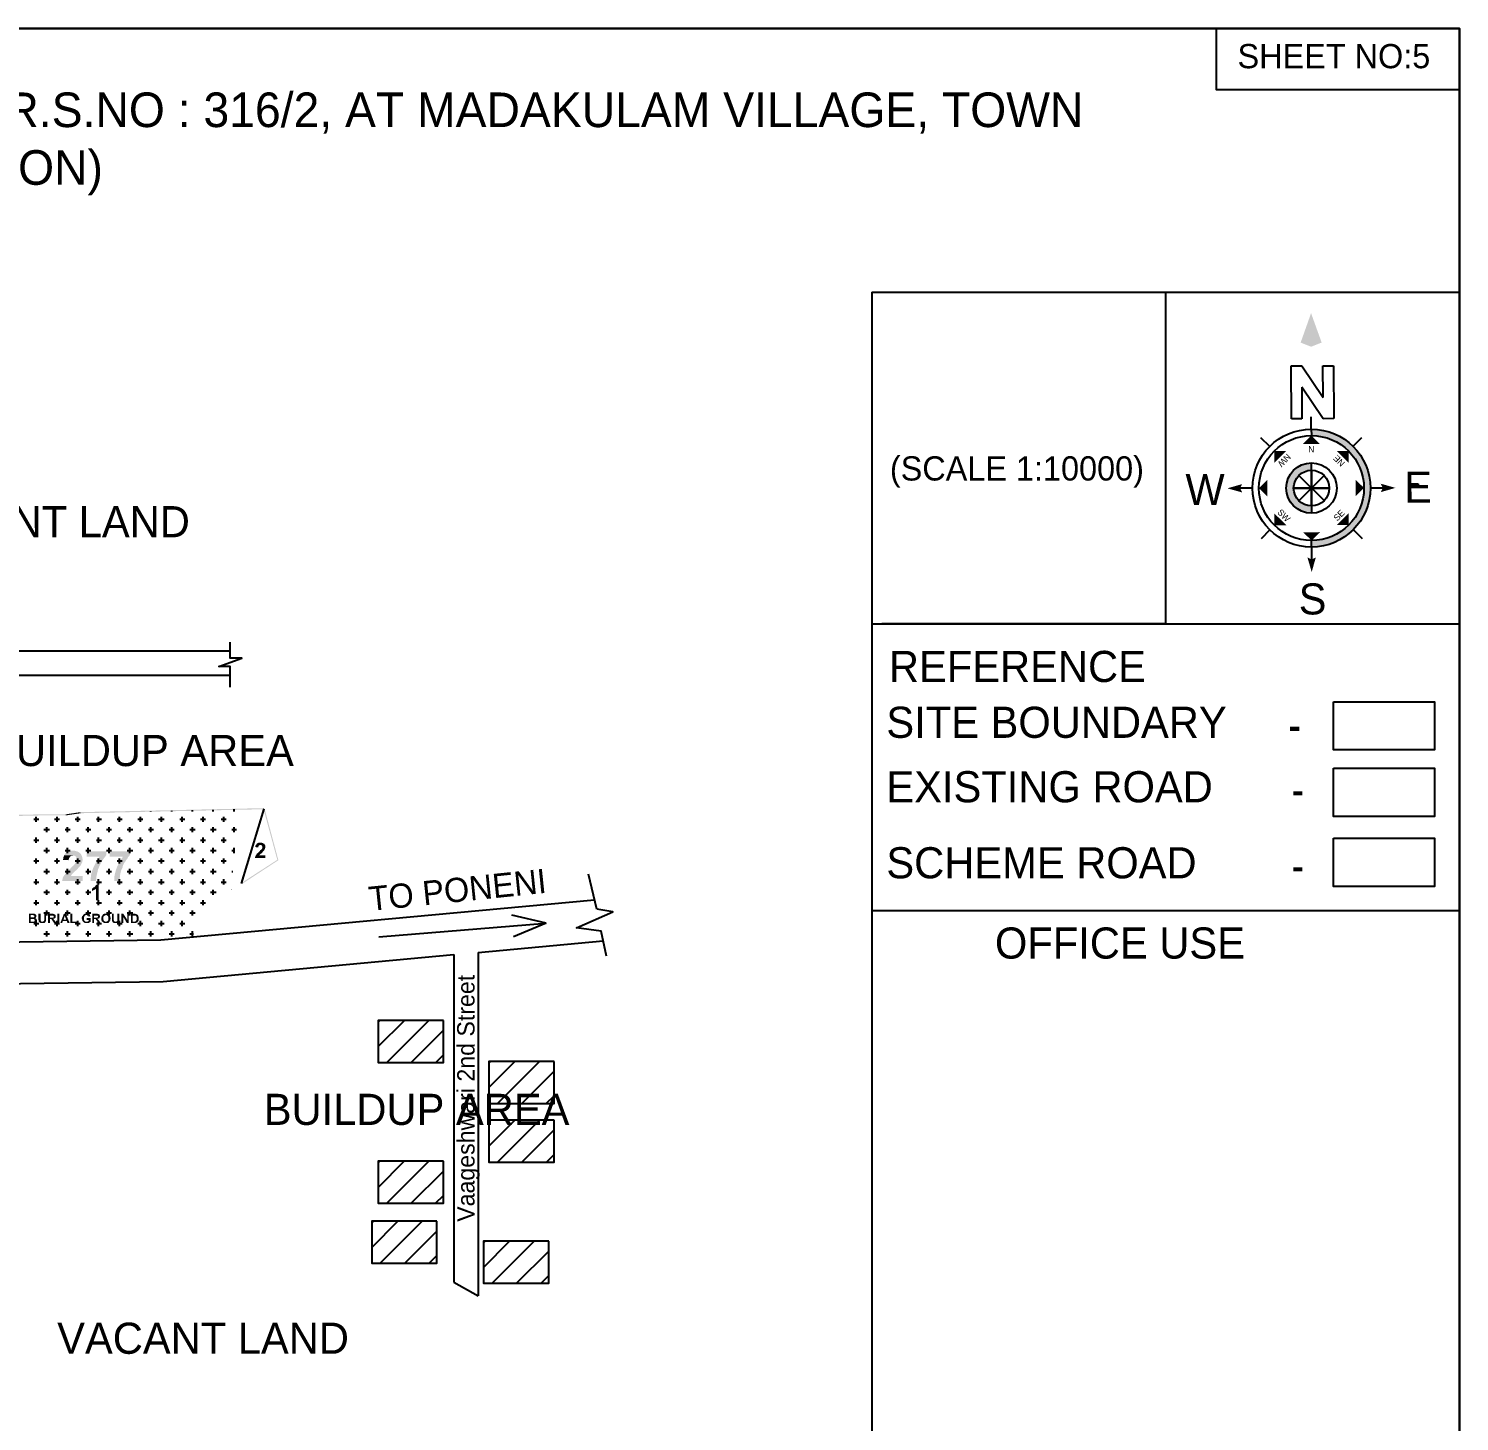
# Model space of a CAD drawing. Header units: metres. Extents: x 297 to 3998, y 336 to 1712.
# Drawn here: x 1967.8 to 2381, y 1309.2 to 1711.7 of the extents above; entities that cross this region are included whole.
import ezdxf
from ezdxf.enums import TextEntityAlignment as Align

# ---------------------------------------------------------------- set-up
doc = ezdxf.new("R2010")
doc.units = ezdxf.units.M
doc.header["$MEASUREMENT"] = 0
doc.layers.add('LOCATION_PLAN', color=7, linetype='Continuous')
doc.styles.get("Standard").update_dxf_attribs({"font": 'CENSCBK.TTF'})

msp = doc.modelspace()

# ---------------------------------------------------------------- hatches: boundary and pattern name
at = {"linetype": 'ByBlock', "lineweight": -2}
h = msp.add_hatch(color=0, dxfattribs=at)
h.paths.add_polyline_path([(2338.367, 1563.744), (2338.372, 1561.881, 1), (2338.285, 1595.938), (2338.29, 1594.075, -1)])
h.paths.add_polyline_path([(2338.315, 1584.057), (2338.31, 1586.189, 1), (2338.347, 1571.63), (2338.342, 1573.762, -1)])
at = {"linetype": 'Continuous'}
for points in [[(1961.816, 1484.436), (1961.816, 1484.12), (1971.386, 1484.646)], [(1961.816, 1484.12), (1971.386, 1484.646), (1971.491, 1484.33)], [(1971.386, 1484.646), (1971.491, 1484.33), (1978.537, 1484.646)], [(1971.491, 1484.33), (1978.537, 1484.646), (1978.537, 1484.33)], [(1978.537, 1484.646), (1978.537, 1484.33), (1982.743, 1485.277)], [(1978.537, 1484.33), (1982.743, 1485.277), (1982.848, 1484.961)], [(1982.743, 1485.277), (1982.848, 1484.961), (2035.744, 1486.434)], [(1982.848, 1484.961), (2035.744, 1486.434), (2035.744, 1486.118)], [(2035.744, 1486.223), (2028.383, 1486.118), (2035.744, 1486.118)], [(2035.954, 1486.328), (2035.639, 1486.223), (2039.95, 1471.396)], [(2035.639, 1486.223), (2039.95, 1471.396), (2039.635, 1471.501)], [(2034.797, 1476.443), (2034.377, 1476.443), (2034.271, 1476.443), (2034.166, 1476.443), (2034.061, 1476.338), (2033.956, 1476.338), (2033.851, 1476.233), (2033.746, 1476.233), (2033.746, 1476.128), (2033.641, 1476.128), (2033.641, 1476.023), (2033.535, 1475.918), (2033.43, 1475.812), (2034.797, 1475.812), (2035.008, 1475.812), (2035.218, 1475.497), (2035.323, 1475.181), (2035.323, 1474.971), (2035.323, 1474.866), (2034.902, 1474.34), (2034.797, 1474.34), (2034.692, 1474.235), (2034.587, 1474.025), (2034.166, 1473.604), (2033.746, 1473.289), (2033.43, 1472.763), (2033.325, 1472.552), (2033.22, 1472.237), (2033.22, 1472.132), (2033.22, 1472.027), (2036.164, 1472.027), (2036.164, 1472.763), (2034.482, 1472.763), (2034.482, 1472.868), (2034.797, 1473.183), (2035.218, 1473.499), (2035.533, 1473.92), (2035.849, 1474.235), (2036.059, 1474.656), (2036.164, 1475.076), (2036.164, 1475.602), (2036.059, 1475.812), (2035.849, 1476.023), (2035.849, 1476.128), (2035.744, 1476.128), (2035.428, 1476.338), (2035.113, 1476.443), (2034.902, 1476.443)], [(2033.43, 1475.812), (2033.43, 1475.707), (2033.325, 1475.602), (2033.325, 1475.497), (2033.325, 1475.287), (2033.325, 1475.181), (2034.166, 1475.076), (2034.166, 1475.287), (2034.166, 1475.392), (2034.271, 1475.497), (2034.271, 1475.602), (2034.377, 1475.707), (2034.482, 1475.707), (2034.587, 1475.812), (2034.797, 1475.812)], [(1980.64, 1474.13), (1980.43, 1474.13), (1980.114, 1474.13), (1979.799, 1474.025), (1979.483, 1473.92), (1979.168, 1473.814), (1978.852, 1473.709), (1978.537, 1473.499), (1978.326, 1473.183), (1978.116, 1472.973), (1978.011, 1472.763), (1980.64, 1472.763), (1980.745, 1472.658), (1981.06, 1472.658), (1981.271, 1472.552), (1981.586, 1472.237), (1981.691, 1471.816), (1981.691, 1471.291), (1981.481, 1470.87), (1981.166, 1470.344), (1980.85, 1469.923), (1980.43, 1469.608), (1980.009, 1469.082), (1979.588, 1468.767), (1979.273, 1468.451), (1978.852, 1468.031), (1978.537, 1467.61), (1978.221, 1467.189), (1977.906, 1466.769), (1977.695, 1466.348), (1977.59, 1465.822), (1977.59, 1465.612), (1977.485, 1465.402), (1983.374, 1465.402), (1983.374, 1466.874), (1980.009, 1466.874), (1980.114, 1466.979), (1980.219, 1467.189), (1980.64, 1467.61), (1980.955, 1467.925), (1981.376, 1468.346), (1981.797, 1468.662), (1982.112, 1469.082), (1982.533, 1469.503), (1982.848, 1469.923), (1983.059, 1470.344), (1983.164, 1470.554), (1983.269, 1470.765), (1983.374, 1471.291), (1983.374, 1471.816), (1983.269, 1472.342), (1983.059, 1472.868), (1982.848, 1473.289), (1982.428, 1473.604), (1981.902, 1473.92), (1981.376, 1474.025), (1981.166, 1474.13), (1980.85, 1474.13)], [(1978.011, 1472.763), (1978.011, 1472.552), (1977.906, 1472.342), (1977.801, 1472.132), (1977.801, 1471.816), (1977.695, 1471.501), (1979.378, 1471.396), (1979.378, 1471.606), (1979.483, 1471.816), (1979.483, 1472.027), (1979.693, 1472.237), (1979.799, 1472.447), (1979.904, 1472.552), (1980.114, 1472.658), (1980.324, 1472.658), (1980.64, 1472.763)], [(1990.209, 1473.92), (1984.531, 1473.92), (1984.531, 1472.447), (1988.317, 1472.447), (1988.211, 1472.237), (1987.896, 1471.921), (1987.686, 1471.501), (1987.475, 1471.185), (1987.265, 1470.765), (1987.055, 1470.344), (1986.844, 1469.923), (1986.634, 1469.503), (1986.424, 1469.082), (1986.318, 1468.662), (1986.108, 1468.241), (1986.003, 1467.82), (1985.898, 1467.4), (1985.793, 1466.874), (1985.793, 1466.453), (1985.688, 1466.033), (1985.688, 1465.612), (1985.688, 1465.402), (1987.265, 1465.402), (1987.265, 1465.507), (1987.37, 1466.033), (1987.37, 1466.558), (1987.475, 1466.979), (1987.58, 1467.505), (1987.686, 1467.925), (1987.791, 1468.451), (1987.896, 1468.872), (1988.106, 1469.292), (1988.317, 1469.818), (1988.527, 1470.239), (1988.737, 1470.66), (1988.947, 1471.08), (1989.263, 1471.501), (1989.473, 1471.816), (1989.789, 1472.237), (1990.104, 1472.658), (1990.209, 1472.763)], [(1997.045, 1473.92), (1991.261, 1473.92), (1991.261, 1472.447), (1995.047, 1472.447), (1994.942, 1472.237), (1994.731, 1471.921), (1994.416, 1471.501), (1994.206, 1471.185), (1993.995, 1470.765), (1993.785, 1470.344), (1993.575, 1469.923), (1993.364, 1469.503), (1993.259, 1469.082), (1993.049, 1468.662), (1992.944, 1468.241), (1992.838, 1467.82), (1992.733, 1467.4), (1992.628, 1466.874), (1992.523, 1466.453), (1992.523, 1466.033), (1992.523, 1465.612), (1992.523, 1465.402), (1994.1, 1465.402), (1994.1, 1465.507), (1994.1, 1466.033), (1994.206, 1466.558), (1994.206, 1466.979), (1994.311, 1467.505), (1994.416, 1467.925), (1994.521, 1468.451), (1994.731, 1468.872), (1994.942, 1469.292), (1995.047, 1469.818), (1995.257, 1470.239), (1995.467, 1470.66), (1995.783, 1471.08), (1995.993, 1471.501), (1996.309, 1471.816), (1996.519, 1472.237), (1996.835, 1472.658), (1997.045, 1472.763)], [(2039.635, 1471.501), (2029.329, 1464.455), (2029.224, 1464.771)], [(2039.95, 1471.396), (2039.635, 1471.501), (2029.329, 1464.455)], [(1988.001, 1464.35), (1987.37, 1464.35), (1987.265, 1464.14), (1987.055, 1463.929), (1987.055, 1463.824), (1986.949, 1463.719), (1986.844, 1463.614), (1986.529, 1463.509), (1986.318, 1463.298), (1986.213, 1463.193), (1986.108, 1463.193), (1987.265, 1463.088), (1987.265, 1459.828), (1988.001, 1459.828)], [(1986.108, 1463.193), (1986.108, 1462.457), (1987.055, 1462.983), (1987.265, 1463.088)], [(2026.384, 1462.983), (2026.595, 1462.983), (2026.384, 1462.773)], [(1968.967, 1455.937), (1967.915, 1455.937), (1967.915, 1453.203), (1968.967, 1453.203), (1969.493, 1453.203), (1969.703, 1453.203), (1969.808, 1453.308), (1969.914, 1453.413), (1970.019, 1453.413), (1970.019, 1453.518), (1970.124, 1453.624), (1968.441, 1453.624), (1968.441, 1454.36), (1968.862, 1454.36), (1970.019, 1454.465), (1969.914, 1454.465), (1969.914, 1454.57), (1969.808, 1454.57), (1969.703, 1454.675), (1969.914, 1454.78), (1969.914, 1454.886), (1968.441, 1454.886), (1968.441, 1455.517), (1970.019, 1455.517), (1969.914, 1455.517), (1969.914, 1455.622), (1969.808, 1455.727), (1969.703, 1455.832), (1969.598, 1455.832), (1969.493, 1455.937), (1969.283, 1455.937), (1969.177, 1455.937), (1969.072, 1455.937)], [(1970.019, 1455.517), (1968.757, 1455.517), (1969.177, 1455.517), (1969.283, 1455.411), (1969.388, 1455.411), (1969.493, 1455.411), (1969.493, 1455.306), (1969.493, 1455.096), (1969.493, 1454.991), (1969.388, 1454.991), (1969.388, 1454.886), (1969.283, 1454.886), (1968.441, 1454.886), (1969.914, 1454.886), (1970.019, 1454.991), (1970.019, 1455.096), (1970.019, 1455.201), (1970.019, 1455.306), (1970.019, 1455.411)], [(1971.281, 1455.937), (1970.65, 1455.937), (1970.65, 1454.149), (1970.755, 1454.044), (1970.755, 1453.834), (1970.755, 1453.729), (1970.755, 1453.624), (1971.806, 1453.624), (1971.701, 1453.624), (1971.596, 1453.624), (1971.491, 1453.624), (1971.491, 1453.729), (1971.386, 1453.729), (1971.386, 1453.834), (1971.281, 1454.044), (1971.281, 1454.36), (1971.281, 1454.465)], [(1972.858, 1455.937), (1972.332, 1455.937), (1972.332, 1454.044), (1972.227, 1454.044), (1972.227, 1453.939), (1972.227, 1453.834), (1972.017, 1453.729), (1971.806, 1453.624), (1970.755, 1453.624), (1970.86, 1453.518), (1970.965, 1453.413), (1971.175, 1453.308), (1971.386, 1453.203), (1971.491, 1453.203), (1972.017, 1453.203), (1972.122, 1453.203), (1972.227, 1453.203), (1972.332, 1453.203), (1972.543, 1453.413), (1972.753, 1453.624), (1972.753, 1453.729), (1972.858, 1453.939), (1972.858, 1454.149), (1972.858, 1454.465)], [(1974.541, 1455.937), (1973.384, 1455.937), (1973.384, 1453.203), (1974.015, 1453.203), (1974.015, 1454.36), (1974.961, 1454.36), (1974.961, 1454.465), (1975.066, 1454.465), (1975.277, 1454.57), (1975.487, 1454.675), (1974.015, 1454.78), (1974.015, 1455.411), (1974.33, 1455.411), (1975.592, 1455.517), (1975.487, 1455.622), (1975.172, 1455.832), (1974.751, 1455.937), (1974.646, 1455.937)], [(1975.592, 1455.517), (1974.33, 1455.411), (1974.856, 1455.411), (1974.961, 1455.411), (1974.961, 1455.306), (1975.066, 1455.306), (1975.066, 1455.201), (1975.066, 1455.096), (1975.066, 1454.991), (1975.066, 1454.886), (1974.961, 1454.886), (1974.856, 1454.78), (1974.751, 1454.78), (1974.646, 1454.78), (1974.015, 1454.78), (1975.487, 1454.675), (1975.592, 1454.78), (1975.592, 1455.096), (1975.592, 1455.411)], [(1976.644, 1453.203), (1976.644, 1455.937), (1976.118, 1455.937), (1976.118, 1453.203)], [(1978.537, 1455.937), (1978.011, 1455.937), (1976.959, 1453.203), (1977.485, 1453.203), (1977.695, 1453.834), (1978.852, 1453.834), (1977.906, 1454.255), (1978.221, 1455.306)], [(1978.537, 1455.937), (1978.221, 1455.306), (1978.642, 1454.255), (1977.906, 1454.255), (1978.852, 1453.834), (1979.062, 1453.203), (1979.693, 1453.203)], [(1980.43, 1455.937), (1979.904, 1455.937), (1979.904, 1453.203), (1981.797, 1453.203), (1981.797, 1453.624), (1980.43, 1453.624)], [(1983.479, 1455.517), (1983.479, 1455.411), (1983.374, 1455.411), (1983.374, 1455.306), (1983.269, 1455.201), (1983.269, 1455.096), (1983.269, 1454.991), (1983.164, 1454.886), (1983.164, 1454.57), (1983.269, 1454.255), (1983.374, 1453.834), (1983.374, 1453.729), (1983.479, 1453.729), (1983.479, 1453.624), (1984.531, 1453.624), (1984.426, 1453.624), (1984.32, 1453.624), (1984.215, 1453.624), (1984.215, 1453.729), (1984.11, 1453.729), (1983.9, 1453.939), (1983.9, 1454.044), (1983.795, 1454.044), (1983.795, 1454.149), (1983.795, 1454.255), (1983.795, 1454.78), (1983.9, 1455.201), (1984.005, 1455.306), (1984.11, 1455.411), (1984.32, 1455.517), (1984.531, 1455.517)], [(1984.531, 1455.937), (1984.426, 1455.937), (1984.32, 1455.937), (1984.11, 1455.937), (1984.005, 1455.937), (1984.005, 1455.832), (1983.9, 1455.832), (1983.584, 1455.622), (1983.584, 1455.517), (1983.479, 1455.517), (1984.531, 1455.517), (1984.741, 1455.517), (1984.846, 1455.411), (1985.057, 1455.306), (1985.057, 1455.201), (1985.162, 1455.096), (1985.688, 1455.201), (1985.688, 1455.306), (1985.582, 1455.411), (1985.582, 1455.517), (1985.477, 1455.622), (1985.372, 1455.727), (1985.267, 1455.832), (1985.057, 1455.937), (1984.741, 1455.937), (1984.636, 1455.937)], [(1985.688, 1454.675), (1984.531, 1454.675), (1984.531, 1454.149), (1985.162, 1454.149), (1985.162, 1453.834), (1985.057, 1453.834), (1985.057, 1453.729), (1984.846, 1453.729), (1984.846, 1453.624), (1984.741, 1453.624), (1984.636, 1453.624), (1983.479, 1453.624), (1983.584, 1453.624), (1983.584, 1453.518), (1983.689, 1453.518), (1983.689, 1453.413), (1983.795, 1453.413), (1983.795, 1453.308), (1983.9, 1453.308), (1984.005, 1453.308), (1984.32, 1453.203), (1984.741, 1453.203), (1984.846, 1453.203), (1984.951, 1453.203), (1985.057, 1453.203), (1985.162, 1453.203), (1985.267, 1453.308), (1985.372, 1453.413), (1985.477, 1453.413), (1985.582, 1453.518), (1985.688, 1453.518), (1985.688, 1453.624)], [(1987.37, 1455.937), (1986.213, 1455.937), (1986.213, 1453.203), (1986.739, 1453.203), (1986.739, 1454.36), (1987.791, 1454.36), (1987.686, 1454.465), (1987.791, 1454.465), (1988.106, 1454.57), (1988.317, 1454.675), (1986.739, 1454.78), (1986.739, 1455.411), (1987.16, 1455.411), (1988.317, 1455.517), (1988.317, 1455.622), (1988.001, 1455.832), (1987.58, 1455.937), (1987.475, 1455.937)], [(1988.317, 1455.517), (1987.16, 1455.411), (1987.686, 1455.411), (1987.791, 1455.411), (1987.791, 1455.306), (1987.896, 1455.201), (1987.896, 1455.096), (1987.791, 1454.991), (1987.791, 1454.886), (1987.686, 1454.886), (1987.58, 1454.78), (1987.475, 1454.78), (1986.739, 1454.78), (1988.317, 1454.675), (1988.317, 1454.78), (1988.422, 1455.096), (1988.422, 1455.411), (1988.317, 1455.411)], [(1990.104, 1455.937), (1989.999, 1455.937), (1989.894, 1455.937), (1989.789, 1455.937), (1989.684, 1455.937), (1989.578, 1455.937), (1989.578, 1455.832), (1989.473, 1455.832), (1989.263, 1455.727), (1989.263, 1455.622), (1989.158, 1455.622), (1989.158, 1455.517), (1989.053, 1455.411), (1988.947, 1455.306), (1988.947, 1455.201), (1988.947, 1455.096), (1988.842, 1454.78), (1988.842, 1454.675), (1988.842, 1454.465), (1988.842, 1454.36), (1988.842, 1454.149), (1988.842, 1454.044), (1988.947, 1453.939), (1988.947, 1453.729), (1989.053, 1453.624), (1989.158, 1453.624), (1989.158, 1453.518), (1989.263, 1453.518), (1989.263, 1453.413), (1989.368, 1453.413), (1989.368, 1453.308), (1989.473, 1453.308), (1989.578, 1453.308), (1989.578, 1453.203), (1989.684, 1453.203), (1989.789, 1453.203), (1989.894, 1453.203), (1990.209, 1453.203), (1990.63, 1453.203), (1991.051, 1453.413), (1991.051, 1453.518), (1991.156, 1453.518), (1991.156, 1453.624), (1990.104, 1453.624), (1989.999, 1453.624), (1989.894, 1453.624), (1989.789, 1453.729), (1989.684, 1453.729), (1989.684, 1453.834), (1989.578, 1453.834), (1989.578, 1453.939), (1989.473, 1453.939), (1989.473, 1454.044), (1989.473, 1454.149), (1989.368, 1454.255), (1989.368, 1454.36), (1989.368, 1454.78), (1989.368, 1454.886), (1989.473, 1455.201), (1989.578, 1455.201), (1989.578, 1455.306), (1989.684, 1455.306), (1990.104, 1455.517), (1991.156, 1455.517), (1991.051, 1455.622), (1990.946, 1455.727), (1990.84, 1455.727), (1990.84, 1455.832), (1990.735, 1455.832), (1990.63, 1455.937), (1990.525, 1455.937), (1990.315, 1455.937), (1990.209, 1455.937)], [(1991.156, 1455.517), (1990.104, 1455.517), (1990.315, 1455.517), (1990.42, 1455.411), (1990.525, 1455.411), (1990.63, 1455.411), (1990.63, 1455.306), (1990.735, 1455.306), (1990.735, 1455.201), (1990.735, 1455.096), (1990.84, 1454.991), (1990.84, 1454.886), (1990.84, 1454.78), (1990.84, 1454.36), (1990.84, 1454.255), (1990.84, 1454.149), (1990.84, 1454.044), (1990.735, 1454.044), (1990.735, 1453.939), (1990.63, 1453.834), (1990.525, 1453.729), (1990.42, 1453.729), (1990.315, 1453.624), (1990.104, 1453.624), (1991.156, 1453.624), (1991.261, 1453.729), (1991.261, 1453.834), (1991.261, 1453.939), (1991.366, 1453.939), (1991.366, 1454.044), (1991.366, 1454.149), (1991.366, 1454.36), (1991.471, 1454.36), (1991.471, 1454.78), (1991.366, 1454.886), (1991.366, 1454.991), (1991.366, 1455.096), (1991.366, 1455.201), (1991.261, 1455.306), (1991.261, 1455.411)], [(1992.418, 1455.937), (1991.892, 1455.937), (1991.892, 1454.149), (1991.892, 1454.044), (1991.892, 1453.834), (1991.997, 1453.729), (1991.997, 1453.624), (1992.944, 1453.624), (1992.733, 1453.624), (1992.628, 1453.729), (1992.523, 1453.834), (1992.418, 1454.044), (1992.418, 1454.36), (1992.418, 1454.465)], [(1993.995, 1455.937), (1993.469, 1455.937), (1993.469, 1454.044), (1993.469, 1453.939), (1993.469, 1453.834), (1993.259, 1453.729), (1993.049, 1453.624), (1991.997, 1453.624), (1991.997, 1453.518), (1992.102, 1453.518), (1992.102, 1453.413), (1992.313, 1453.308), (1992.628, 1453.203), (1993.259, 1453.203), (1993.469, 1453.203), (1993.575, 1453.203), (1993.785, 1453.413), (1993.89, 1453.624), (1993.995, 1453.624), (1993.995, 1453.729), (1993.995, 1453.939), (1993.995, 1454.149), (1993.995, 1454.465)], [(1995.152, 1455.937), (1994.626, 1455.937), (1994.626, 1453.203), (1995.152, 1453.203), (1995.152, 1454.991)], [(1995.152, 1455.937), (1995.152, 1454.991), (1996.204, 1453.203), (1996.309, 1454.149)], [(1996.729, 1455.937), (1996.309, 1455.937), (1996.309, 1454.149), (1996.204, 1453.203), (1996.729, 1453.203)], [(1998.307, 1455.937), (1997.36, 1455.937), (1997.36, 1453.203), (1998.307, 1453.203), (1998.622, 1453.203), (1998.833, 1453.308), (1999.148, 1453.413), (1999.253, 1453.518), (1999.358, 1453.624), (1997.886, 1453.624), (1997.886, 1455.411), (1998.096, 1455.411), (1999.358, 1455.517), (1999.253, 1455.517), (1999.253, 1455.622), (1999.148, 1455.727), (1998.833, 1455.832), (1998.517, 1455.937), (1998.412, 1455.937)], [(1999.358, 1455.517), (1998.096, 1455.411), (1998.622, 1455.411), (1998.727, 1455.411), (1998.833, 1455.306), (1998.938, 1455.201), (1998.938, 1455.096), (1998.938, 1454.991), (1999.043, 1454.886), (1999.043, 1454.675), (1999.043, 1454.36), (1999.043, 1454.149), (1998.938, 1454.149), (1998.938, 1454.044), (1998.938, 1453.939), (1998.833, 1453.834), (1998.833, 1453.729), (1998.727, 1453.729), (1998.307, 1453.624), (1997.886, 1453.624), (1999.358, 1453.624), (1999.464, 1453.729), (1999.464, 1453.834), (1999.569, 1453.939), (1999.569, 1454.044), (1999.569, 1454.149), (1999.569, 1454.255), (1999.569, 1454.57), (1999.569, 1454.991), (1999.464, 1455.306), (1999.464, 1455.411), (1999.358, 1455.411)], [(1970.019, 1454.465), (1968.862, 1454.36), (1969.283, 1454.36), (1969.388, 1454.36), (1969.493, 1454.255), (1969.598, 1454.255), (1969.598, 1454.149), (1969.598, 1453.939), (1969.598, 1453.834), (1969.493, 1453.729), (1969.388, 1453.729), (1969.283, 1453.624), (1968.441, 1453.624), (1970.124, 1453.624), (1970.124, 1453.729), (1970.229, 1453.834), (1970.229, 1454.149), (1970.124, 1454.149), (1970.124, 1454.255), (1970.124, 1454.36)], [(1974.961, 1454.36), (1974.12, 1454.36), (1974.225, 1454.36), (1974.33, 1454.36), (1974.435, 1454.255), (1974.541, 1454.149), (1974.541, 1454.044), (1974.646, 1454.044), (1974.646, 1453.939), (1974.751, 1453.939), (1974.751, 1453.834), (1975.172, 1453.203), (1975.908, 1453.203), (1975.487, 1453.729), (1975.487, 1453.834), (1975.382, 1453.939), (1975.277, 1454.044), (1975.277, 1454.149), (1975.172, 1454.149), (1975.172, 1454.255), (1975.066, 1454.255), (1975.066, 1454.36)], [(1987.791, 1454.36), (1986.844, 1454.36), (1987.055, 1454.36), (1987.16, 1454.36), (1987.265, 1454.255), (1987.265, 1454.149), (1987.37, 1454.149), (1987.37, 1454.044), (1987.475, 1454.044), (1987.475, 1453.939), (1987.58, 1453.834), (1988.001, 1453.203), (1988.632, 1453.203), (1988.317, 1453.729), (1988.211, 1453.834), (1988.211, 1453.939), (1988.106, 1454.044), (1988.001, 1454.149), (1987.896, 1454.255)]]:
    msp.add_hatch(color=0, dxfattribs=at).paths.add_polyline_path(points)
h = msp.add_hatch()
h.set_pattern_fill('ANSI31', color=2, scale=40, style=0)
h.set_pattern_definition([(45, (-3786.8163, 716.7456), (-3.535534, 3.535534), [])])
h.paths.add_polyline_path([(2068.804, 1425.09), (2068.804, 1412.95), (2087.651, 1412.95), (2087.651, 1425.09)])
h = msp.add_hatch()
h.set_pattern_fill('ANSI31', color=2, scale=40, style=0)
h.set_pattern_definition([(45, (-3754.8944, 704.8797), (-3.535534, 3.535534), [])])
h.paths.add_polyline_path([(2100.726, 1413.224), (2100.726, 1401.084), (2119.573, 1401.084), (2119.573, 1413.224)])
h = msp.add_hatch()
h.set_pattern_fill('ANSI31', color=2, scale=40, style=0)
h.set_pattern_definition([(45, (-3754.8777, 687.923), (-3.535534, 3.535534), [])])
h.paths.add_polyline_path([(2100.742, 1396.267), (2100.742, 1384.127), (2119.59, 1384.127), (2119.59, 1396.267)])
h = msp.add_hatch()
h.set_pattern_fill('ANSI31', color=2, scale=40, style=0)
h.set_pattern_definition([(45, (-3786.851, 676.045), (-3.535534, 3.535534), [])])
h.paths.add_polyline_path([(2068.769, 1384.39), (2068.769, 1372.25), (2087.617, 1372.25), (2087.617, 1384.39)])
h = msp.add_hatch()
h.set_pattern_fill('ANSI31', color=2, scale=40, style=0)
h.set_pattern_definition([(45, (-3788.7097, 658.7203), (-3.535534, 3.535534), [])])
h.paths.add_polyline_path([(2066.91, 1367.065), (2066.91, 1354.925), (2085.758, 1354.925), (2085.758, 1367.065)])
h = msp.add_hatch()
h.set_pattern_fill('ANSI31', color=2, scale=40, style=0)
h.set_pattern_definition([(45, (-3756.4205, 652.925), (-3.535534, 3.535534), [])])
h.paths.add_polyline_path([(2099.199, 1361.27), (2099.199, 1349.13), (2118.047, 1349.13), (2118.047, 1361.27)])

# ---------------------------------------------------------------- linework, layer by layer
at = {"color": 7}
for p, q in [((2211.385, 1635.559), (2211.385, 688.463)), ((2211.385, 1635.559), (2381.05, 1635.559)), ((2296.217, 1635.559), (2296.217, 1539.71)), ((2211.385, 1456.831), (2381.05, 1456.831))]:
    msp.add_line(p, q, dxfattribs=at)
at = {"color": 0, "linetype": 'ByBlock', "lineweight": -2}
for p, q in [((2332.48, 1614.227), (2335.537, 1614.235)), ((2332.519, 1598.941), (2332.48, 1614.227)), ((2335.537, 1614.235), (2341.675, 1605.079)), ((2341.652, 1614.251), (2344.709, 1614.259)), ((2341.675, 1605.079), (2341.652, 1614.251)), ((2344.709, 1614.259), (2344.748, 1598.972)), ((2335.553, 1608.12), (2335.577, 1598.949)), ((2341.691, 1598.964), (2335.553, 1608.12)), ((2338.285, 1595.938), (2338.276, 1599.534)), ((2335.577, 1598.949), (2332.519, 1598.941)), ((2338.285, 1595.938), (2338.29, 1594.075)), ((2344.748, 1598.972), (2341.691, 1598.964)), ((2326.257, 1590.919), (2323.707, 1593.456)), ((2350.338, 1590.981), (2352.875, 1593.531)), ((2338.315, 1584.057), (2338.31, 1586.189)), ((2338.342, 1573.762), (2338.315, 1584.057)), ((2338.315, 1584.057), (2338.342, 1573.762)), ((2321.3, 1578.866), (2317.704, 1578.857)), ((2333.181, 1578.896), (2343.476, 1578.923)), ((2343.476, 1578.923), (2333.181, 1578.896)), ((2341.978, 1575.279), (2334.68, 1582.54)), ((2334.68, 1582.54), (2341.978, 1575.279)), ((2334.698, 1575.261), (2341.959, 1582.558)), ((2341.959, 1582.558), (2334.698, 1575.261)), ((2355.357, 1578.953), (2358.953, 1578.962)), ((2338.342, 1573.762), (2338.347, 1571.63)), ((2326.319, 1566.838), (2323.782, 1564.288)), ((2350.4, 1566.9), (2352.95, 1564.363)), ((2338.372, 1561.881), (2338.367, 1563.744)), ((2338.372, 1561.881), (2338.381, 1558.285))]:
    msp.add_line(p, q, dxfattribs=at)
at = {"color": 7, "linetype": 'ByBlock'}
for p, q in [((2366.125, 1580.178), (2369.14, 1580.178)), ((2369.14, 1580.178), (2369.116, 1579.179)), ((2211.385, 1539.71), (2381.05, 1539.71)), ((2296.217, 1539.71), (2214.235, 1539.71))]:
    msp.add_line(p, q, dxfattribs=at)
at = {"color": 2}
for p, q in [((2117.328, 1453.154), (2107.329, 1455.464)), ((2068.975, 1449.284), (2117.328, 1453.154)), ((2117.328, 1453.154), (2107.823, 1449.284)), ((2090.626, 1444.12), (2090.626, 1349.449)), ((2097.626, 1444.767), (2097.626, 1345.558)), ((2090.626, 1349.449), (2097.626, 1345.558))]:
    msp.add_line(p, q, dxfattribs=at)
for points in [[(1143.493, 1711.678), (2381.05, 1711.678), (2381.05, 688.463), (1143.493, 688.463)], [(2087.651, 1425.09), (2068.804, 1425.09), (2068.804, 1412.95), (2087.651, 1412.95)], [(2119.573, 1413.224), (2100.726, 1413.224), (2100.726, 1401.084), (2119.573, 1401.084)], [(2119.59, 1396.267), (2100.742, 1396.267), (2100.742, 1384.127), (2119.59, 1384.127)], [(2087.617, 1384.39), (2068.769, 1384.39), (2068.769, 1372.25), (2087.617, 1372.25)], [(2085.758, 1367.065), (2066.91, 1367.065), (2066.91, 1354.925), (2085.758, 1354.925)], [(2118.047, 1361.27), (2099.199, 1361.27), (2099.199, 1349.13), (2118.047, 1349.13)]]:
    msp.add_lwpolyline(points, close=True, dxfattribs=at)
at = {"color": 7}
for points in [[(2381.05, 1711.678), (2310.788, 1711.678), (2310.788, 1694.099), (2381.05, 1694.099)], [(2344.655, 1517.199), (2373.888, 1517.199), (2373.888, 1503.25), (2344.655, 1503.25)], [(2344.655, 1497.961), (2373.888, 1497.961), (2373.888, 1484.012), (2344.655, 1484.012)], [(2344.655, 1477.712), (2373.888, 1477.712), (2373.888, 1463.763), (2344.655, 1463.763)]]:
    msp.add_lwpolyline(points, close=True, dxfattribs=at)
at = {"color": 2}
for points in [[(2026.046, 1521.398), (2026.046, 1527.403), (2022.725, 1527.403), (2029.359, 1529.783), (2025.982, 1529.783), (2025.982, 1534.346)], [(1853.262, 1531.842), (2025.982, 1531.842)], [(1959.222, 1524.842), (2026.046, 1524.842)], [(2131.895, 1457.282), (2129.482, 1467.321)], [(1870.434, 1450.026), (1878.749, 1449.304), (1931.148, 1447.329), (2006.023, 1448.355), (2131.26, 1459.925)], [(2134.762, 1443.616), (2133.143, 1450.865), (2126.03, 1451.816), (2136.522, 1456.436), (2131.895, 1457.282)], [(2097.626, 1444.767), (2133.76, 1448.105)], [(1909.19, 1436.148), (1931.004, 1435.326), (2006.658, 1436.363), (2090.626, 1444.12)]]:
    msp.add_lwpolyline(points, dxfattribs=at)
at = {"color": 0, "linetype": 'Continuous'}
for points in [[(1970.019, 1482.437), (1970.019, 1483.91)], [(1976.013, 1482.437), (1976.013, 1483.91)], [(1982.007, 1482.437), (1982.007, 1483.91)], [(1988.001, 1482.437), (1988.001, 1483.91)], [(1994.1, 1482.437), (1994.1, 1483.91)], [(2000.094, 1482.437), (2000.094, 1483.91)], [(2003.144, 1485.487), (2003.144, 1485.592)], [(2006.194, 1482.437), (2006.194, 1483.91)], [(2009.138, 1485.487), (2009.138, 1485.697)], [(2012.188, 1482.437), (2012.188, 1483.91)], [(2015.132, 1485.487), (2015.132, 1485.803)], [(2018.182, 1482.437), (2018.182, 1483.91)], [(2021.126, 1485.487), (2021.126, 1485.908)], [(2024.176, 1482.437), (2024.176, 1483.91)], [(2027.226, 1485.487), (2027.226, 1486.118)], [(2035.744, 1486.223), (2029.224, 1464.665)], [(1969.283, 1483.279), (1970.755, 1483.279)], [(1972.227, 1480.229), (1973.804, 1480.229)], [(1973.068, 1479.493), (1973.068, 1480.965)], [(1975.277, 1483.279), (1976.749, 1483.279)], [(1978.326, 1480.229), (1979.799, 1480.229)], [(1979.062, 1479.493), (1979.062, 1480.965)], [(1981.271, 1483.279), (1982.743, 1483.279)], [(1984.32, 1480.229), (1985.793, 1480.229)], [(1985.057, 1479.493), (1985.057, 1480.965)], [(1987.37, 1483.279), (1988.842, 1483.279)], [(1990.315, 1480.229), (1991.787, 1480.229)], [(1991.051, 1479.493), (1991.051, 1480.965)], [(1993.364, 1483.279), (1994.836, 1483.279)], [(1996.309, 1480.229), (1997.886, 1480.229)], [(1997.045, 1479.493), (1997.045, 1480.965)], [(1999.358, 1483.279), (2000.831, 1483.279)], [(2002.408, 1480.229), (2003.88, 1480.229)], [(2003.144, 1479.493), (2003.144, 1480.965)], [(2005.352, 1483.279), (2006.93, 1483.279)], [(2008.402, 1480.229), (2009.874, 1480.229)], [(2009.138, 1479.493), (2009.138, 1480.965)], [(2011.452, 1483.279), (2012.924, 1483.279)], [(2014.396, 1480.229), (2015.868, 1480.229)], [(2015.132, 1479.493), (2015.132, 1480.965)], [(2017.446, 1483.279), (2018.918, 1483.279)], [(2020.39, 1480.229), (2021.968, 1480.229)], [(2021.126, 1479.493), (2021.126, 1480.965)], [(2023.44, 1483.279), (2024.912, 1483.279)], [(2026.49, 1480.229), (2027.857, 1480.229)], [(2027.226, 1479.493), (2027.226, 1480.965)], [(1969.283, 1477.179), (1970.755, 1477.179)], [(1970.019, 1476.443), (1970.019, 1477.916)], [(1975.277, 1477.179), (1976.749, 1477.179)], [(1976.013, 1476.443), (1976.013, 1477.916)], [(1981.271, 1477.179), (1982.743, 1477.179)], [(1982.007, 1476.443), (1982.007, 1477.916)], [(1987.37, 1477.179), (1988.842, 1477.179)], [(1988.001, 1476.443), (1988.001, 1477.916)], [(1993.364, 1477.179), (1994.836, 1477.179)], [(1994.1, 1476.443), (1994.1, 1477.916)], [(1999.358, 1477.179), (2000.831, 1477.179)], [(2000.094, 1476.443), (2000.094, 1477.916)], [(2005.352, 1477.179), (2006.93, 1477.179)], [(2006.194, 1476.443), (2006.194, 1477.916)], [(2011.452, 1477.179), (2012.924, 1477.179)], [(2012.188, 1476.443), (2012.188, 1477.916)], [(2017.446, 1477.179), (2018.918, 1477.179)], [(2018.182, 1476.443), (2018.182, 1477.916)], [(2023.44, 1477.179), (2024.912, 1477.179)], [(2024.176, 1476.443), (2024.176, 1477.916)], [(1969.283, 1471.185), (1970.755, 1471.185)], [(1970.019, 1470.449), (1970.019, 1471.921)], [(1972.227, 1474.235), (1973.804, 1474.235)], [(1973.068, 1473.394), (1973.068, 1474.971)], [(1975.277, 1471.185), (1976.749, 1471.185)], [(1976.013, 1470.449), (1976.013, 1471.921)], [(1978.326, 1474.235), (1979.799, 1474.235)], [(1979.062, 1473.394), (1979.062, 1474.971)], [(1981.271, 1471.185), (1982.743, 1471.185)], [(1982.007, 1470.449), (1982.007, 1471.921)], [(1984.32, 1474.235), (1985.793, 1474.235)], [(1985.057, 1473.394), (1985.057, 1474.971)], [(1987.37, 1471.185), (1988.842, 1471.185)], [(1988.001, 1470.449), (1988.001, 1471.921)], [(1990.315, 1474.235), (1991.787, 1474.235)], [(1991.051, 1473.394), (1991.051, 1474.971)], [(1993.364, 1471.185), (1994.836, 1471.185)], [(1994.1, 1470.449), (1994.1, 1471.921)], [(1996.309, 1474.235), (1997.886, 1474.235)], [(1997.045, 1473.394), (1997.045, 1474.971)], [(1999.358, 1471.185), (2000.831, 1471.185)], [(2000.094, 1470.449), (2000.094, 1471.921)], [(2002.408, 1474.235), (2003.88, 1474.235)], [(2003.144, 1473.394), (2003.144, 1474.971)], [(2005.352, 1471.185), (2006.93, 1471.185)], [(2006.194, 1470.449), (2006.194, 1471.921)], [(2008.402, 1474.235), (2009.874, 1474.235)], [(2009.138, 1473.394), (2009.138, 1474.971)], [(2011.452, 1471.185), (2012.924, 1471.185)], [(2012.188, 1470.449), (2012.188, 1471.921)], [(2014.396, 1474.235), (2015.868, 1474.235)], [(2015.132, 1473.394), (2015.132, 1474.971)], [(2017.446, 1471.185), (2018.918, 1471.185)], [(2018.182, 1470.449), (2018.182, 1471.921)], [(2020.39, 1474.235), (2021.968, 1474.235)], [(2021.126, 1473.394), (2021.126, 1474.971)], [(2023.44, 1471.185), (2024.912, 1471.185)], [(2024.176, 1470.449), (2024.176, 1471.921)], [(2026.49, 1474.235), (2027.331, 1474.235)], [(2027.226, 1473.394), (2027.226, 1474.971)], [(1972.227, 1468.136), (1973.804, 1468.136)], [(1973.068, 1467.4), (1973.068, 1468.872)], [(1978.326, 1468.136), (1979.799, 1468.136)], [(1979.062, 1467.4), (1979.062, 1468.872)], [(1984.32, 1468.136), (1985.793, 1468.136)], [(1985.057, 1467.4), (1985.057, 1468.872)], [(1990.315, 1468.136), (1991.787, 1468.136)], [(1991.051, 1467.4), (1991.051, 1468.872)], [(1996.309, 1468.136), (1997.886, 1468.136)], [(1997.045, 1467.4), (1997.045, 1468.872)], [(2002.408, 1468.136), (2003.88, 1468.136)], [(2003.144, 1467.4), (2003.144, 1468.872)], [(2008.402, 1468.136), (2009.874, 1468.136)], [(2009.138, 1467.4), (2009.138, 1468.872)], [(2014.396, 1468.136), (2015.868, 1468.136)], [(2015.132, 1467.4), (2015.132, 1468.872)], [(2020.39, 1468.136), (2021.968, 1468.136)], [(2021.126, 1467.4), (2021.126, 1468.872)], [(2026.49, 1468.136), (2026.805, 1468.136)], [(1969.283, 1465.086), (1970.755, 1465.086)], [(1970.019, 1464.35), (1970.019, 1465.927)], [(1973.068, 1461.405), (1973.068, 1462.878)], [(1975.277, 1465.086), (1976.749, 1465.086)], [(1976.013, 1464.35), (1976.013, 1465.927)], [(1979.062, 1461.405), (1979.062, 1462.878)], [(1981.271, 1465.086), (1982.743, 1465.086)], [(1982.007, 1464.35), (1982.007, 1465.927)], [(1985.057, 1461.405), (1985.057, 1462.878)], [(1987.37, 1465.086), (1988.842, 1465.086)], [(1988.001, 1464.35), (1988.001, 1465.927)], [(1991.051, 1461.405), (1991.051, 1462.878)], [(1993.364, 1465.086), (1994.836, 1465.086)], [(1994.1, 1464.35), (1994.1, 1465.927)], [(1997.045, 1461.405), (1997.045, 1462.878)], [(1999.358, 1465.086), (2000.831, 1465.086)], [(2000.094, 1464.35), (2000.094, 1465.927)], [(2003.144, 1461.405), (2003.144, 1462.878)], [(2005.352, 1465.086), (2006.93, 1465.086)], [(2006.194, 1464.35), (2006.194, 1465.927)], [(2009.138, 1461.405), (2009.138, 1462.878)], [(2011.452, 1465.086), (2012.924, 1465.086)], [(2012.188, 1464.35), (2012.188, 1465.927)], [(2015.132, 1461.405), (2015.132, 1462.878)], [(2017.446, 1465.086), (2018.918, 1465.086)], [(2018.182, 1464.35), (2018.182, 1465.927)], [(2021.126, 1461.405), (2021.126, 1462.878)], [(2023.44, 1465.086), (2024.912, 1465.086)], [(2024.176, 1464.35), (2024.176, 1465.927)], [(1969.283, 1459.092), (1970.755, 1459.092)], [(1970.019, 1458.356), (1970.019, 1459.828)], [(1972.227, 1462.142), (1973.804, 1462.142)], [(1975.277, 1459.092), (1976.749, 1459.092)], [(1976.013, 1458.356), (1976.013, 1459.828)], [(1978.326, 1462.142), (1979.799, 1462.142)], [(1981.271, 1459.092), (1982.743, 1459.092)], [(1982.007, 1458.356), (1982.007, 1459.828)], [(1984.32, 1462.142), (1985.793, 1462.142)], [(1987.37, 1459.092), (1988.842, 1459.092)], [(1988.001, 1458.356), (1988.001, 1459.828)], [(1990.315, 1462.142), (1991.787, 1462.142)], [(1993.364, 1459.092), (1994.836, 1459.092)], [(1994.1, 1458.356), (1994.1, 1459.828)], [(1996.309, 1462.142), (1997.886, 1462.142)], [(1999.358, 1459.092), (2000.831, 1459.092)], [(2000.094, 1458.356), (2000.094, 1459.828)], [(2002.408, 1462.142), (2003.88, 1462.142)], [(2005.352, 1459.092), (2006.93, 1459.092)], [(2006.194, 1458.356), (2006.194, 1459.828)], [(2008.402, 1462.142), (2009.874, 1462.142)], [(2011.452, 1459.092), (2012.924, 1459.092)], [(2012.188, 1458.356), (2012.188, 1459.828)], [(2014.396, 1462.142), (2015.868, 1462.142)], [(2017.446, 1459.092), (2018.918, 1459.092)], [(2018.182, 1458.356), (2018.182, 1459.828)], [(2020.39, 1462.142), (2021.968, 1462.142)], [(1972.227, 1456.147), (1973.804, 1456.147)], [(1973.068, 1455.411), (1973.068, 1456.884)], [(1978.326, 1456.147), (1979.799, 1456.147)], [(1979.062, 1455.411), (1979.062, 1456.884)], [(1984.32, 1456.147), (1985.793, 1456.147)], [(1985.057, 1455.411), (1985.057, 1456.884)], [(1990.315, 1456.147), (1991.787, 1456.147)], [(1991.051, 1455.411), (1991.051, 1456.884)], [(1996.309, 1456.147), (1997.886, 1456.147)], [(1997.045, 1455.411), (1997.045, 1456.884)], [(2002.408, 1456.147), (2003.88, 1456.147)], [(2003.144, 1455.411), (2003.144, 1456.884)], [(2008.402, 1456.147), (2009.874, 1456.147)], [(2009.138, 1455.411), (2009.138, 1456.884)], [(2014.396, 1456.147), (2015.868, 1456.147)], [(2015.132, 1455.411), (2015.132, 1456.884)], [(1969.283, 1453.098), (1970.755, 1453.098)], [(1970.019, 1452.362), (1970.019, 1453.834)], [(1973.068, 1449.312), (1973.068, 1450.889)], [(1975.277, 1453.098), (1976.749, 1453.098)], [(1976.013, 1452.362), (1976.013, 1453.834)], [(1979.062, 1449.312), (1979.062, 1450.889)], [(1981.271, 1453.098), (1982.743, 1453.098)], [(1982.007, 1452.362), (1982.007, 1453.834)], [(1985.057, 1449.312), (1985.057, 1450.889)], [(1987.37, 1453.098), (1988.842, 1453.098)], [(1988.001, 1452.362), (1988.001, 1453.834)], [(1991.051, 1449.312), (1991.051, 1450.889)], [(1993.364, 1453.098), (1994.836, 1453.098)], [(1994.1, 1452.362), (1994.1, 1453.834)], [(1997.045, 1449.312), (1997.045, 1450.889)], [(1999.358, 1453.098), (2000.831, 1453.098)], [(2000.094, 1452.362), (2000.094, 1453.834)], [(2003.144, 1449.312), (2003.144, 1450.889)], [(2005.352, 1453.098), (2006.93, 1453.098)], [(2006.194, 1452.362), (2006.194, 1453.834)], [(2009.138, 1449.312), (2009.138, 1450.889)], [(2011.452, 1453.098), (2012.924, 1453.098)], [(2012.188, 1452.362), (2012.188, 1453.834)], [(2015.132, 1449.312), (2015.132, 1450.889)], [(1972.227, 1450.153), (1973.804, 1450.153)], [(1978.326, 1450.153), (1979.799, 1450.153)], [(1984.32, 1450.153), (1985.793, 1450.153)], [(1990.315, 1450.153), (1991.787, 1450.153)], [(1996.309, 1450.153), (1997.886, 1450.153)], [(2002.408, 1450.153), (2003.88, 1450.153)], [(2008.402, 1450.153), (2009.874, 1450.153)], [(2014.396, 1450.153), (2015.448, 1450.153)]]:
    msp.add_lwpolyline(points, dxfattribs=at)
at = {"color": 0, "linetype": 'ByBlock', "lineweight": -2}
for radius in [17.028, 15.165, 7.279, 5.147]:
    msp.add_circle((2338.329, 1578.91), radius, dxfattribs=at)
for points in [[(2338.212, 1629.456), (2335.201, 1620.956), (2338.237, 1619.751)], [(2338.237, 1619.751), (2341.267, 1620.972), (2338.212, 1629.456)], [(2338.29, 1594.075), (2340.722, 1591.654), (2335.87, 1591.642)], [(2327.578, 1589.605), (2331.009, 1589.614), (2327.587, 1586.174)], [(2349.024, 1589.66), (2349.033, 1586.229), (2345.593, 1589.652)], [(2314.064, 1578.847), (2318.308, 1580.071), (2317.704, 1578.857)], [(2318.314, 1577.645), (2317.704, 1578.857), (2314.064, 1578.847)], [(2323.164, 1578.871), (2325.584, 1581.303), (2325.596, 1576.45)], [(2353.494, 1578.948), (2351.073, 1576.516), (2351.061, 1581.369)], [(2358.343, 1580.174), (2358.953, 1578.962), (2362.593, 1578.972)], [(2362.593, 1578.972), (2358.35, 1577.748), (2358.953, 1578.962)], [(2327.633, 1568.159), (2327.624, 1571.59), (2331.064, 1568.168)], [(2349.079, 1568.214), (2345.648, 1568.205), (2349.071, 1571.645)], [(2338.367, 1563.744), (2335.935, 1566.165), (2340.788, 1566.177)], [(2338.391, 1554.645), (2337.167, 1558.889), (2338.381, 1558.285)], [(2339.593, 1558.895), (2338.381, 1558.285), (2338.391, 1554.645)]]:
    msp.add_solid(points, dxfattribs=at)
at = {"layer": 'LOCATION_PLAN', "color": 7}
msp.add_lwpolyline([(1143.493, 688.463), (2381.05, 688.463), (2381.05, 1711.678), (1143.493, 1711.678)], close=True, dxfattribs=at)

# ---------------------------------------------------------------- texts
at = {"color": 0}
for s, p in [('SHEET NO:5', (2316.98, 1700.228)), ('(SCALE 1:10000)', (2216.572, 1581.096))]:
    msp.add_text(s, height=7, dxfattribs=at).set_placement(p)
at = {"color": 0, "linetype": 'ByBlock', "lineweight": -2}
for s, height, rotation, p in [('N', 1.82, 180.14682, (2338.283, 1591.042)), ('NW', 1.8198, 225.14682, (2329.844, 1587.583)), ('NE', 1.8198, 135.14682, (2346.913, 1587.457)), ('W', 8.969, 0.14682, (2307.619, 1573.999)), ('E', 8.969, 0.14682, (2369.125, 1574.692)), ('SW', 1.8198, 315.14682, (2329.711, 1570.369)), ('SE', 1.8198, 45.14682, (2346.932, 1570.381))]:
    msp.add_text(s, height=height, rotation=rotation, dxfattribs=at).set_placement(p, align=Align.CENTER)
at = {"color": 2, "linetype": 'Continuous'}
for p in [(1930.125, 1564.701), (1976.063, 1328.77)]:
    msp.add_text('VACANT LAND ', height=9, dxfattribs=at).set_placement(p)
at = {"color": 0, "linetype": 'ByBlock', "lineweight": -2}
msp.add_text('S', height=8.969, dxfattribs=at).set_placement((2338.652, 1542.404), align=Align.CENTER)
at = {"color": 0, "linetype": 'Continuous'}
for s, p in [('REFERENCE ', (2216.288, 1522.873)), ('SITE BOUNDARY   ', (2215.545, 1506.743)), ('EXISTING ROAD   ', (2215.545, 1488.118)), ('SCHEME ROAD   ', (2215.545, 1466.148)), ('OFFICE USE ', (2246.905, 1442.96))]:
    msp.add_text(s, height=9, dxfattribs=at).set_placement(p)
at = {"color": 7, "linetype": 'ByBlock', "width": 0.75}
for p in [(2331.698, 1505.24), (2332.58, 1486.584), (2332.58, 1464.614)]:
    msp.add_text('-', height=10.7, dxfattribs=at).set_placement(p)
at = {"color": 4, "linetype": 'Continuous'}
for p in [(1956.136, 1498.587), (2035.725, 1394.898)]:
    msp.add_text('BUILDUP AREA ', height=9, dxfattribs=at).set_placement(p)
for s, height, rotation, p in [('TO PONENI ', 7, 5.89218, (2066.416, 1456.715)), ('Vaageshwari 2nd Street', 5, 90, (2096.597, 1366.909))]:
    msp.add_text(s, height=height, rotation=rotation, dxfattribs=at).set_placement(p)
at = {"color": 0, "lineweight": -2, "ltscale": 200, "insert": (1221.04, 1693.219), "char_height": 10, "width": 1068.55351, "attachment_point": 1}
msp.add_mtext('\\A1;{\\C256;KEY PLAN SHOWING THE PROPOSED CONSTRUCTION OF RESIDENTIAL APARTMENT BUILDING IN  T.S.NO: 11/21, R.S.NO : 316/2, AT MADAKULAM VILLAGE, TOWN SURVEY WARD NO:XXII, BLOCK NO:6, THIRUPARANKUNDRAM TALUK, MADURAI  DISTRICT. (MADURAI CORPORATION) }', dxfattribs=at)

doc.saveas('drawing.dxf')
